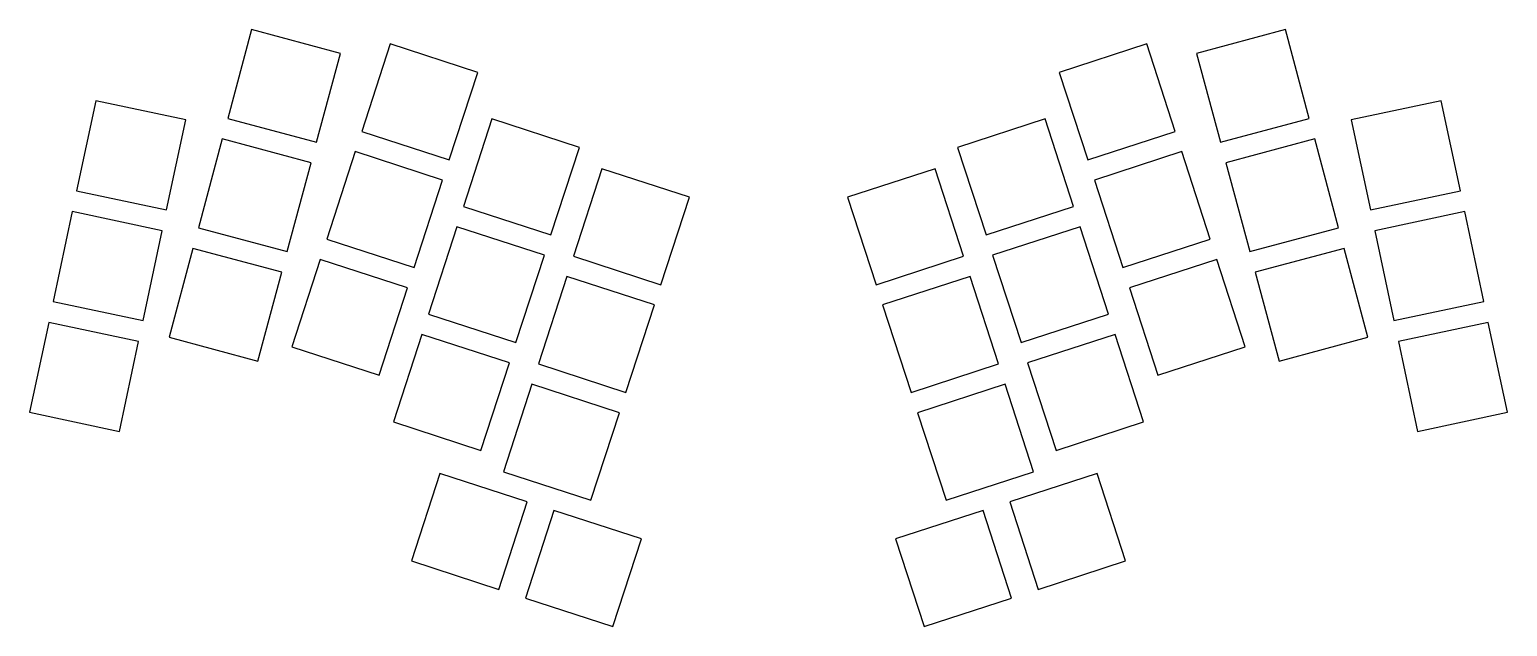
# Model space of a CAD drawing. Header units: millimetres. Extents: x -111 to 111, y -16 to 74.
import ezdxf

# ---------------------------------------------------------------- set-up
doc = ezdxf.new("R2010")
doc.units = ezdxf.units.MM

msp = doc.modelspace()

# ---------------------------------------------------------------- linework, layer by layer
at = {"linetype": 'CONTINUOUS'}
for p, q in [((-77.57, 73.95), (-81.14, 60.62)), ((-64.24, 70.38), (-77.57, 73.95)), ((77.57, 73.95), (64.24, 70.38)), ((81.14, 60.62), (77.57, 73.95)), ((-56.77, 71.8), (-61.03, 58.67)), ((-43.64, 67.53), (-56.77, 71.8)), ((56.77, 71.8), (43.64, 67.53)), ((61.03, 58.67), (56.77, 71.8)), ((-67.81, 57.05), (-64.24, 70.38)), ((64.24, 70.38), (67.81, 57.05)), ((-47.91, 54.41), (-43.64, 67.53)), ((43.64, 67.53), (47.91, 54.41)), ((-100.95, 63.27), (-103.82, 49.77)), ((-87.45, 60.4), (-100.95, 63.27)), ((100.95, 63.27), (87.45, 60.4)), ((103.82, 49.77), (100.95, 63.27)), ((-90.32, 46.9), (-87.45, 60.4)), ((-81.14, 60.62), (-67.81, 57.05)), ((-41.5, 60.53), (-45.77, 47.4)), ((-28.38, 56.26), (-41.5, 60.53)), ((41.5, 60.53), (28.38, 56.26)), ((45.77, 47.4), (41.5, 60.53)), ((67.81, 57.05), (81.14, 60.62)), ((87.45, 60.4), (90.32, 46.9)), ((-61.03, 58.67), (-47.91, 54.41)), ((47.91, 54.41), (61.03, 58.67)), ((-81.97, 57.53), (-85.54, 44.2)), ((-68.64, 53.96), (-81.97, 57.53)), ((-62.02, 55.63), (-66.29, 42.5)), ((-48.9, 51.36), (-62.02, 55.63)), ((-32.64, 43.14), (-28.38, 56.26)), ((28.38, 56.26), (32.64, 43.14)), ((62.02, 55.63), (48.9, 51.36)), ((66.29, 42.5), (62.02, 55.63)), ((81.97, 57.53), (68.64, 53.96)), ((85.54, 44.2), (81.97, 57.53)), ((-72.21, 40.63), (-68.64, 53.96)), ((68.64, 53.96), (72.21, 40.63)), ((-53.16, 38.24), (-48.9, 51.36)), ((-25, 53.06), (-29.27, 39.94)), ((-11.88, 48.8), (-25, 53.06)), ((25, 53.06), (11.88, 48.8)), ((29.27, 39.94), (25, 53.06)), ((48.9, 51.36), (53.16, 38.24)), ((-103.82, 49.77), (-90.32, 46.9)), ((-16.14, 35.67), (-11.88, 48.8)), ((11.88, 48.8), (16.14, 35.67)), ((90.32, 46.9), (103.82, 49.77)), ((-104.49, 46.64), (-107.35, 33.14)), ((-90.99, 43.77), (-104.49, 46.64)), ((-45.77, 47.4), (-32.64, 43.14)), ((32.64, 43.14), (45.77, 47.4)), ((104.49, 46.64), (90.99, 43.77)), ((107.35, 33.14), (104.49, 46.64)), ((-46.76, 44.36), (-51.02, 31.24)), ((-33.63, 40.1), (-46.76, 44.36)), ((46.76, 44.36), (33.63, 40.1)), ((51.02, 31.24), (46.76, 44.36)), ((-93.86, 30.28), (-90.99, 43.77)), ((-85.54, 44.2), (-72.21, 40.63)), ((-66.29, 42.5), (-53.16, 38.24)), ((53.16, 38.24), (66.29, 42.5)), ((72.21, 40.63), (85.54, 44.2)), ((90.99, 43.77), (93.86, 30.28)), ((-86.37, 41.11), (-89.94, 27.78)), ((-73.04, 37.54), (-86.37, 41.11)), ((-37.9, 26.97), (-33.63, 40.1)), ((-29.27, 39.94), (-16.14, 35.67)), ((16.14, 35.67), (29.27, 39.94)), ((33.63, 40.1), (37.9, 26.97)), ((86.37, 41.11), (73.04, 37.54)), ((89.94, 27.78), (86.37, 41.11)), ((-67.28, 39.46), (-71.54, 26.34)), ((-54.15, 35.2), (-67.28, 39.46)), ((67.28, 39.46), (54.15, 35.2)), ((71.54, 26.34), (67.28, 39.46)), ((-76.61, 24.21), (-73.04, 37.54)), ((-30.26, 36.9), (-34.52, 23.77)), ((-17.13, 32.63), (-30.26, 36.9)), ((30.26, 36.9), (17.13, 32.63)), ((34.52, 23.77), (30.26, 36.9)), ((73.04, 37.54), (76.61, 24.21)), ((-58.41, 22.07), (-54.15, 35.2)), ((54.15, 35.2), (58.41, 22.07)), ((-107.35, 33.14), (-93.86, 30.28)), ((-51.02, 31.24), (-37.9, 26.97)), ((-21.4, 19.51), (-17.13, 32.63)), ((17.13, 32.63), (21.4, 19.51)), ((37.9, 26.97), (51.02, 31.24)), ((93.86, 30.28), (107.35, 33.14)), ((-108.02, 30.01), (-110.89, 16.52)), ((-94.52, 27.15), (-108.02, 30.01)), ((108.02, 30.01), (94.52, 27.15)), ((110.89, 16.52), (108.02, 30.01)), ((-97.39, 13.65), (-94.52, 27.15)), ((-89.94, 27.78), (-76.61, 24.21)), ((-52.01, 28.19), (-56.27, 15.07)), ((-38.89, 23.93), (-52.01, 28.19)), ((52.01, 28.19), (38.89, 23.93)), ((56.27, 15.07), (52.01, 28.19)), ((76.61, 24.21), (89.94, 27.78)), ((94.52, 27.15), (97.39, 13.65)), ((-71.54, 26.34), (-58.41, 22.07)), ((58.41, 22.07), (71.54, 26.34)), ((-43.15, 10.8), (-38.89, 23.93)), ((-34.52, 23.77), (-21.4, 19.51)), ((21.4, 19.51), (34.52, 23.77)), ((38.89, 23.93), (43.15, 10.8)), ((-35.51, 20.73), (-39.77, 7.6)), ((-22.38, 16.46), (-35.51, 20.73)), ((35.51, 20.73), (22.38, 16.46)), ((39.77, 7.6), (35.51, 20.73)), ((-110.89, 16.52), (-97.39, 13.65)), ((-26.65, 3.34), (-22.38, 16.46)), ((22.38, 16.46), (26.65, 3.34)), ((97.39, 13.65), (110.89, 16.52)), ((-56.27, 15.07), (-43.15, 10.8)), ((43.15, 10.8), (56.27, 15.07)), ((-49.32, 7.34), (-53.59, -5.78)), ((-36.2, 3.08), (-49.32, 7.34)), ((-39.77, 7.6), (-26.65, 3.34)), ((26.65, 3.34), (39.77, 7.6)), ((49.32, 7.34), (36.2, 3.08)), ((53.59, -5.78), (49.32, 7.34)), ((-40.46, -10.05), (-36.2, 3.08)), ((36.2, 3.08), (40.46, -10.05)), ((-32.2, 1.78), (-36.47, -11.35)), ((-19.08, -2.49), (-32.2, 1.78)), ((32.2, 1.78), (19.08, -2.49)), ((36.47, -11.35), (32.2, 1.78)), ((-23.34, -15.61), (-19.08, -2.49)), ((19.08, -2.49), (23.34, -15.61)), ((-53.59, -5.78), (-40.46, -10.05)), ((40.46, -10.05), (53.59, -5.78)), ((-36.47, -11.35), (-23.34, -15.61)), ((23.34, -15.61), (36.47, -11.35))]:
    msp.add_line(p, q, dxfattribs=at)

doc.saveas('drawing.dxf')
